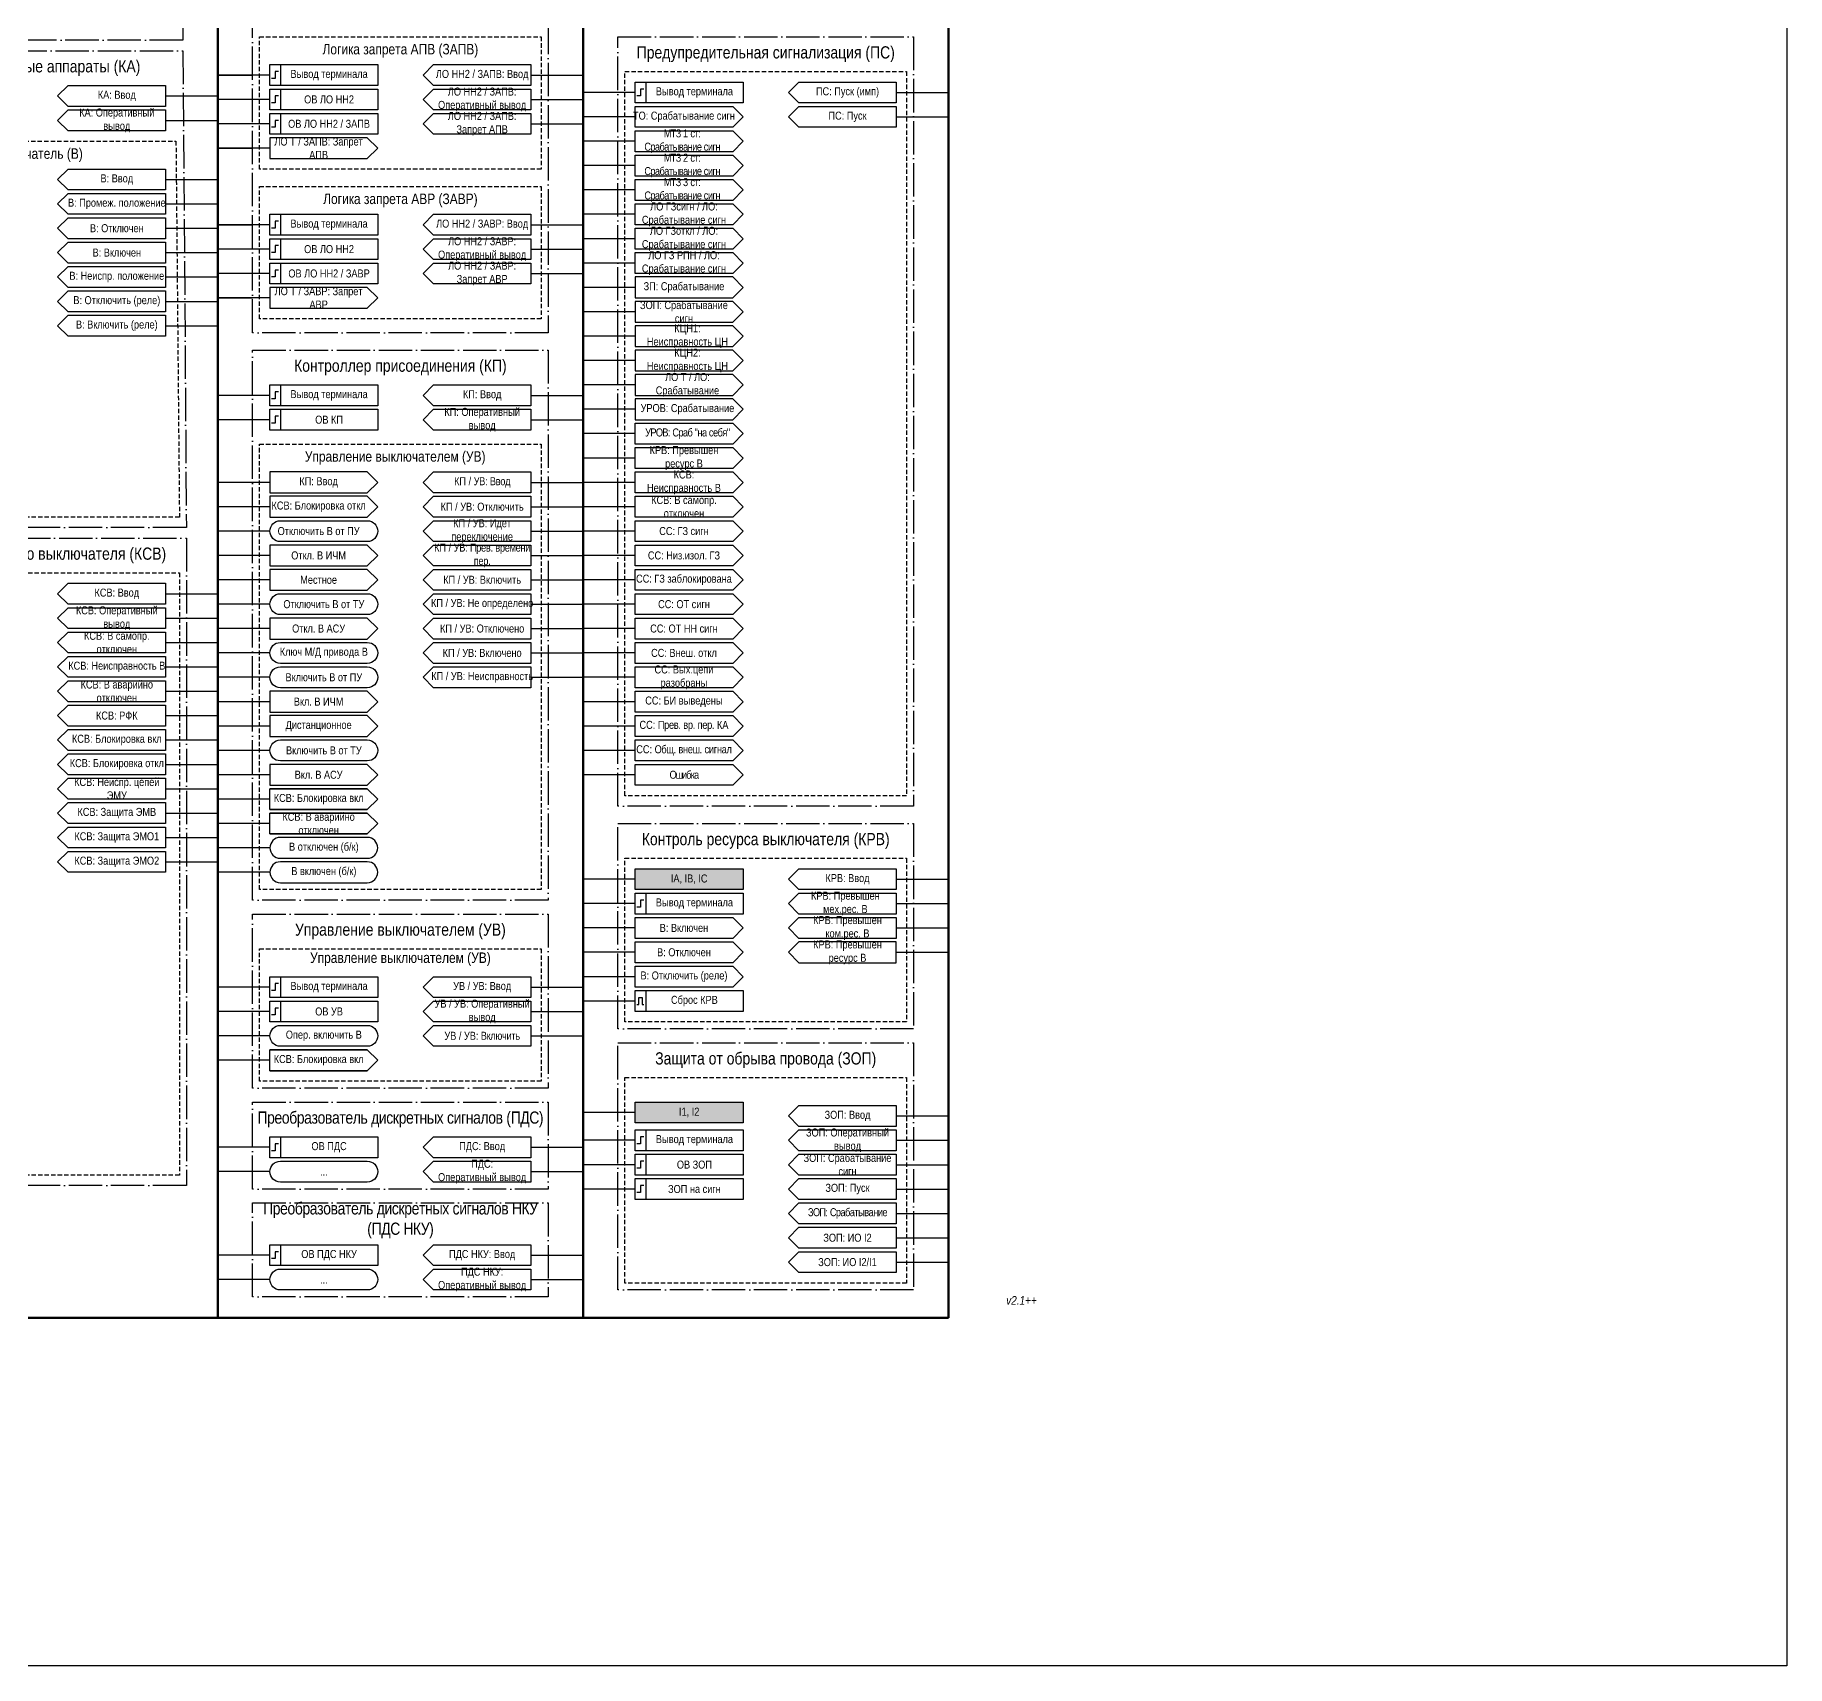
# Model space of a CAD drawing. Header units: millimetres. Extents: x -2016 to 1983, y 0 to 841.
# Drawn here: x -1504 to -1000, y 0 to 468 of the extents above; entities that cross this region are included whole.
import ezdxf

# ---------------------------------------------------------------- set-up
doc = ezdxf.new("R2010")
doc.units = ezdxf.units.MM
doc.linetypes.add('ACAD_ISO04W100', pattern=[30, 24, -3, 0, -3])
doc.linetypes.add('штриховая2', pattern=[0.375, 0.25, -0.125])
doc.layers.add('TEXT', color=7, linetype='Continuous', lineweight=25)
doc.layers.add('Основная', color=7, linetype='Continuous')
doc.styles.add('2.5_Gost_RD', font='ARIALN.TTF', dxfattribs={"height": 2.5})
doc.styles.add('3.5_Gost_RD', font='ARIALN.TTF', dxfattribs={"height": 3.5})

msp = doc.modelspace()

# ---------------------------------------------------------------- hatches: boundary and pattern name
at = {"ltscale": 100, "true_color": 0xef8637}
h = msp.add_hatch(color=30, dxfattribs=at)
h.dxf.hatch_style = 1
h.paths.add_polyline_path([(-1331, 229), (-1300, 229), (-1300, 223), (-1331, 223)])
h = msp.add_hatch(color=30, dxfattribs=at)
h.dxf.hatch_style = 1
h.paths.add_polyline_path([(-1331, 162), (-1300, 162), (-1300, 156), (-1331, 156)])

# ---------------------------------------------------------------- linework, layer by layer
at = {"lineweight": 100, "ltscale": 100}
for p, q in [((-1451, 744), (-1451, 100)), ((-1346, 744), (-1346, 100)), ((-1241, 744), (-1241, 100)), ((-1829, 100), (-1241, 100))]:
    msp.add_line(p, q, dxfattribs=at)
at = {"ltscale": 100}
for p, q in [((-1436, 457), (-1451, 457)), ((-1451, 457), (-1441, 457)), ((-1361, 457), (-1346, 457)), ((-1466, 451), (-1451, 451)), ((-1436, 450), (-1451, 450)), ((-1361, 450), (-1346, 450)), ((-1331, 452), (-1346, 452)), ((-1256, 452), (-1241, 452)), ((-1466, 444), (-1451, 444)), ((-1331, 445), (-1346, 445)), ((-1256, 445), (-1241, 445)), ((-1436, 443), (-1451, 443)), ((-1361, 443), (-1346, 443)), ((-1436, 436), (-1451, 436)), ((-1451, 436), (-1441, 436)), ((-1331, 438), (-1346, 438)), ((-1331, 431), (-1346, 431)), ((-1466, 427), (-1451, 427)), ((-1331, 424), (-1346, 424)), ((-1466, 420), (-1451, 420)), ((-1466, 413), (-1451, 413)), ((-1436, 414), (-1451, 414)), ((-1451, 414), (-1441, 414)), ((-1361, 414), (-1346, 414)), ((-1331, 417), (-1346, 417)), ((-1331, 410), (-1346, 410)), ((-1466, 406), (-1451, 406)), ((-1436, 407), (-1451, 407)), ((-1361, 407), (-1346, 407)), ((-1331, 403), (-1346, 403)), ((-1466, 399), (-1451, 399)), ((-1436, 400), (-1451, 400)), ((-1361, 400), (-1346, 400)), ((-1436, 393), (-1451, 393)), ((-1451, 393), (-1441, 393)), ((-1331, 396), (-1346, 396)), ((-1466, 392), (-1451, 392)), ((-1331, 389), (-1346, 389)), ((-1466, 385), (-1451, 385)), ((-1331, 382), (-1346, 382)), ((-1331, 375), (-1346, 375)), ((-1331, 368), (-1346, 368)), ((-1436, 365), (-1451, 365)), ((-1361, 365), (-1346, 365)), ((-1436, 358), (-1451, 358)), ((-1361, 358), (-1346, 358)), ((-1331, 361), (-1346, 361)), ((-1331, 354), (-1346, 354)), ((-1331, 347), (-1346, 347)), ((-1436, 340), (-1451, 340)), ((-1361, 340), (-1346, 340)), ((-1331, 340), (-1346, 340)), ((-1436, 333), (-1451, 333)), ((-1361, 333), (-1346, 333)), ((-1331, 333), (-1346, 333)), ((-1436, 326), (-1451, 326)), ((-1361, 326), (-1346, 326)), ((-1331, 326), (-1346, 326)), ((-1436, 319), (-1451, 319)), ((-1361, 319), (-1346, 319)), ((-1331, 319), (-1346, 319)), ((-1494, 311), (-1466, 311)), ((-1466, 308), (-1451, 308)), ((-1436, 312), (-1451, 312)), ((-1361, 312), (-1346, 312)), ((-1331, 312), (-1346, 312)), ((-1466, 305), (-1494, 305)), ((-1494, 304), (-1466, 304)), ((-1436, 305), (-1451, 305)), ((-1361, 305), (-1346, 305)), ((-1331, 305), (-1346, 305)), ((-1466, 301), (-1451, 301)), ((-1436, 298), (-1451, 298)), ((-1361, 298), (-1346, 298)), ((-1331, 298), (-1346, 298)), ((-1494, 297), (-1466, 297)), ((-1466, 294), (-1451, 294)), ((-1466, 291), (-1494, 291)), ((-1494, 290), (-1466, 290)), ((-1466, 287), (-1451, 287)), ((-1436, 291), (-1451, 291)), ((-1361, 291), (-1346, 291)), ((-1331, 291), (-1346, 291)), ((-1466, 284), (-1494, 284)), ((-1436, 284), (-1451, 284)), ((-1361, 284), (-1346, 284)), ((-1331, 284), (-1346, 284)), ((-1466, 277), (-1494, 277)), ((-1466, 280), (-1451, 280)), ((-1436, 277), (-1451, 277)), ((-1331, 277), (-1346, 277)), ((-1466, 273), (-1451, 273)), ((-1466, 270), (-1494, 270)), ((-1436, 270), (-1451, 270)), ((-1331, 270), (-1346, 270)), ((-1466, 263), (-1494, 263)), ((-1466, 266), (-1451, 266)), ((-1436, 263), (-1451, 263)), ((-1331, 263), (-1346, 263)), ((-1466, 259), (-1451, 259)), ((-1466, 256), (-1494, 256)), ((-1466, 252), (-1451, 252)), ((-1436, 256), (-1451, 256)), ((-1331, 256), (-1346, 256)), ((-1466, 249), (-1494, 249)), ((-1436, 249), (-1451, 249)), ((-1466, 242), (-1494, 242)), ((-1466, 245), (-1451, 245)), ((-1436, 242), (-1451, 242)), ((-1466, 238), (-1451, 238)), ((-1466, 235), (-1494, 235)), ((-1436, 235), (-1451, 235)), ((-1466, 228), (-1494, 228)), ((-1466, 231), (-1451, 231)), ((-1436, 228), (-1451, 228)), ((-1331, 226), (-1346, 226)), ((-1256, 226), (-1241, 226)), ((-1331, 219), (-1346, 219)), ((-1256, 219), (-1241, 219)), ((-1331, 212), (-1346, 212)), ((-1256, 212), (-1241, 212)), ((-1331, 205), (-1346, 205)), ((-1256, 205), (-1241, 205)), ((-1331, 198), (-1346, 198)), ((-1436, 195), (-1451, 195)), ((-1361, 195), (-1346, 195)), ((-1436, 188), (-1451, 188)), ((-1361, 188), (-1346, 188)), ((-1331, 191), (-1346, 191)), ((-1436, 181), (-1451, 181)), ((-1361, 181), (-1346, 181)), ((-1436, 174), (-1451, 174)), ((-1331, 159), (-1346, 159)), ((-1256, 158), (-1241, 158)), ((-1436, 149), (-1451, 149)), ((-1361, 149), (-1346, 149)), ((-1331, 151), (-1346, 151)), ((-1256, 151), (-1241, 151)), ((-1436, 142), (-1451, 142)), ((-1361, 142), (-1346, 142)), ((-1331, 144), (-1346, 144)), ((-1256, 144), (-1241, 144)), ((-1331, 137), (-1346, 137)), ((-1256, 137), (-1241, 137)), ((-1256, 130), (-1241, 130)), ((-1256, 123), (-1241, 123)), ((-1436, 118), (-1451, 118)), ((-1361, 118), (-1346, 118)), ((-1256, 116), (-1241, 116)), ((-1436, 111), (-1451, 111)), ((-1361, 111), (-1346, 111))]:
    msp.add_line(p, q, dxfattribs=at)
at = {"color": 3, "ltscale": 100}
msp.add_lwpolyline([(-2016, 841), (-1000, 841), (-1000, 0), (-2016, 0)], close=True, dxfattribs=at)
at = {"color": 251, "linetype": 'ACAD_ISO04W100', "lineweight": 30, "ltscale": 0.4, "true_color": 0x58595b}
for points in [[(-1546, 561), (-1461, 561), (-1461, 467), (-1546, 467)], [(-1441, 521), (-1356, 521), (-1356, 383), (-1441, 383)], [(-1546, 464), (-1461, 464), (-1460, 327), (-1545, 327)], [(-1336, 468), (-1251, 468), (-1251, 247), (-1336, 247)], [(-1441, 378), (-1356, 378), (-1356, 220), (-1441, 220)], [(-1545, 324), (-1460, 324), (-1460, 138), (-1545, 138)], [(-1336, 242), (-1251, 242), (-1251, 183), (-1336, 183)], [(-1441, 216), (-1356, 216), (-1356, 166), (-1441, 166)], [(-1336, 179), (-1251, 179), (-1251, 108), (-1336, 108)], [(-1441, 162), (-1356, 162), (-1356, 137), (-1441, 137)], [(-1441, 133), (-1356, 133), (-1356, 106), (-1441, 106)]]:
    msp.add_lwpolyline(points, close=True, dxfattribs=at)
at = {"linetype": 'штриховая2', "ltscale": 5}
for points in [[(-1439, 468), (-1358, 468), (-1358, 430), (-1439, 430)], [(-1334, 458), (-1253, 458), (-1253, 250), (-1334, 250)], [(-1544, 438), (-1463, 438), (-1462, 330), (-1543, 330)], [(-1439, 425), (-1358, 425), (-1358, 387), (-1439, 387)], [(-1439, 351), (-1358, 351), (-1358, 223), (-1439, 223)], [(-1543, 314), (-1462, 314), (-1462, 141), (-1543, 141)], [(-1334, 232), (-1253, 232), (-1253, 185), (-1334, 185)], [(-1439, 206), (-1358, 206), (-1358, 168), (-1439, 168)], [(-1334, 169), (-1253, 169), (-1253, 110), (-1334, 110)]]:
    msp.add_lwpolyline(points, close=True, dxfattribs=at)
at = {"ltscale": 100}
for points in [[(-1436, 460), (-1433, 460), (-1433, 454), (-1436, 454)], [(-1436, 460), (-1405, 460), (-1405, 454), (-1436, 454)], [(-1331, 455), (-1328, 455), (-1328, 449), (-1331, 449)], [(-1331, 455), (-1300, 455), (-1300, 449), (-1331, 449)], [(-1436, 453), (-1433, 453), (-1433, 447), (-1436, 447)], [(-1436, 453), (-1405, 453), (-1405, 447), (-1436, 447)], [(-1436, 446), (-1433, 446), (-1433, 440), (-1436, 440)], [(-1436, 446), (-1405, 446), (-1405, 440), (-1436, 440)], [(-1466, 417), (-1494, 417), (-1497, 420), (-1494, 423), (-1466, 423)], [(-1494, 416), (-1466, 416), (-1466, 410), (-1494, 410), (-1497, 413)], [(-1436, 417), (-1433, 417), (-1433, 411), (-1436, 411)], [(-1436, 417), (-1405, 417), (-1405, 411), (-1436, 411)], [(-1494, 409), (-1466, 409), (-1466, 403), (-1494, 403), (-1497, 406)], [(-1436, 410), (-1433, 410), (-1433, 404), (-1436, 404)], [(-1436, 410), (-1405, 410), (-1405, 404), (-1436, 404)], [(-1436, 403), (-1433, 403), (-1433, 397), (-1436, 397)], [(-1436, 403), (-1405, 403), (-1405, 397), (-1436, 397)], [(-1494, 402), (-1466, 402), (-1466, 396), (-1494, 396), (-1497, 399)], [(-1494, 395), (-1466, 395), (-1466, 389), (-1494, 389), (-1497, 392)], [(-1494, 388), (-1466, 388), (-1466, 382), (-1494, 382), (-1497, 385)], [(-1436, 368), (-1405, 368), (-1405, 362), (-1436, 362)], [(-1436, 368), (-1433, 368), (-1433, 362), (-1436, 362)], [(-1436, 361), (-1405, 361), (-1405, 355), (-1436, 355)], [(-1436, 361), (-1433, 361), (-1433, 355), (-1436, 355)], [(-1436, 322), (-1436, 316), (-1408, 316), (-1405, 319), (-1408, 322)], [(-1436, 315), (-1436, 309), (-1408, 309), (-1405, 312), (-1408, 315)], [(-1436, 301), (-1436, 295), (-1408, 295), (-1405, 298), (-1408, 301)], [(-1436, 280), (-1436, 274), (-1408, 274), (-1405, 277), (-1408, 280)], [(-1436, 273), (-1436, 267), (-1408, 267), (-1405, 270), (-1408, 273)], [(-1436, 259), (-1436, 253), (-1408, 253), (-1405, 256), (-1408, 259)], [(-1331, 229), (-1300, 229), (-1300, 223), (-1331, 223)], [(-1287, 226), (-1284, 229), (-1256, 229), (-1256, 223), (-1284, 223)], [(-1331, 222), (-1328, 222), (-1328, 216), (-1331, 216)], [(-1331, 222), (-1300, 222), (-1300, 216), (-1331, 216)], [(-1284, 216), (-1287, 219), (-1284, 222), (-1256, 222), (-1256, 216)], [(-1303, 209), (-1331, 209), (-1331, 215), (-1303, 215), (-1300, 212)], [(-1287, 212), (-1284, 215), (-1256, 215), (-1256, 209), (-1284, 209)], [(-1303, 202), (-1331, 202), (-1331, 208), (-1303, 208), (-1300, 205)], [(-1284, 202), (-1256, 202), (-1256, 208), (-1284, 208), (-1287, 205)], [(-1436, 198), (-1433, 198), (-1433, 192), (-1436, 192)], [(-1436, 198), (-1405, 198), (-1405, 192), (-1436, 192)], [(-1361, 198), (-1361, 192), (-1389, 192), (-1392, 195), (-1389, 198)], [(-1303, 195), (-1331, 195), (-1331, 201), (-1303, 201), (-1300, 198)], [(-1331, 194), (-1328, 194), (-1328, 188), (-1331, 188)], [(-1331, 194), (-1300, 194), (-1300, 188), (-1331, 188)], [(-1436, 191), (-1405, 191), (-1405, 185), (-1436, 185)], [(-1436, 191), (-1433, 191), (-1433, 185), (-1436, 185)], [(-1361, 191), (-1361, 185), (-1389, 185), (-1392, 188), (-1389, 191)], [(-1331, 162), (-1300, 162), (-1300, 156), (-1331, 156)], [(-1256, 161), (-1256, 155), (-1284, 155), (-1287, 158), (-1284, 161)], [(-1436, 152), (-1433, 152), (-1433, 146), (-1436, 146)], [(-1436, 152), (-1405, 152), (-1405, 146), (-1436, 146)], [(-1361, 152), (-1361, 146), (-1389, 146), (-1392, 149), (-1389, 152)], [(-1331, 154), (-1328, 154), (-1328, 148), (-1331, 148)], [(-1331, 154), (-1300, 154), (-1300, 148), (-1331, 148)], [(-1256, 154), (-1256, 148), (-1284, 148), (-1287, 151), (-1284, 154)], [(-1331, 147), (-1300, 147), (-1300, 141), (-1331, 141)], [(-1331, 147), (-1328, 147), (-1328, 141), (-1331, 141)], [(-1361, 145), (-1361, 139), (-1389, 139), (-1392, 142), (-1389, 145)], [(-1331, 140), (-1328, 140), (-1328, 134), (-1331, 134)], [(-1331, 140), (-1300, 140), (-1300, 134), (-1331, 134)], [(-1436, 121), (-1433, 121), (-1433, 115), (-1436, 115)], [(-1436, 121), (-1405, 121), (-1405, 115), (-1436, 115)], [(-1361, 121), (-1361, 115), (-1389, 115), (-1392, 118), (-1389, 121)], [(-1361, 114), (-1361, 108), (-1389, 108), (-1392, 111), (-1389, 114)]]:
    msp.add_lwpolyline(points, close=True, dxfattribs=at)
for points in [[(-1392, 457), (-1389, 460), (-1361, 460), (-1361, 454), (-1389, 454), (-1392, 457)], [(-1497, 451), (-1494, 454), (-1466, 454), (-1466, 448), (-1494, 448), (-1497, 451)], [(-1287, 452), (-1284, 455), (-1256, 455), (-1256, 449), (-1284, 449), (-1287, 452)], [(-1392, 450), (-1389, 453), (-1361, 453), (-1361, 447), (-1389, 447), (-1392, 450)], [(-1497, 444), (-1494, 447), (-1466, 447), (-1466, 441), (-1494, 441), (-1497, 444)], [(-1331, 448), (-1303, 448), (-1300, 445), (-1303, 442), (-1331, 442), (-1331, 448)], [(-1287, 445), (-1284, 448), (-1256, 448), (-1256, 442), (-1284, 442), (-1287, 445)], [(-1405, 436), (-1408, 439), (-1436, 439), (-1436, 433), (-1408, 433), (-1405, 436)], [(-1331, 441), (-1303, 441), (-1300, 438), (-1303, 435), (-1331, 435), (-1331, 441)], [(-1331, 434), (-1303, 434), (-1300, 431), (-1303, 428), (-1331, 428), (-1331, 434)], [(-1497, 427), (-1494, 430), (-1466, 430), (-1466, 424), (-1494, 424), (-1497, 427)], [(-1331, 427), (-1303, 427), (-1300, 424), (-1303, 421), (-1331, 421), (-1331, 427)], [(-1331, 420), (-1303, 420), (-1300, 417), (-1303, 414), (-1331, 414), (-1331, 420)], [(-1392, 414), (-1389, 417), (-1361, 417), (-1361, 411), (-1389, 411), (-1392, 414)], [(-1331, 413), (-1303, 413), (-1300, 410), (-1303, 407), (-1331, 407), (-1331, 413)], [(-1392, 407), (-1389, 410), (-1361, 410), (-1361, 404), (-1389, 404), (-1392, 407)], [(-1331, 406), (-1303, 406), (-1300, 403), (-1303, 400), (-1331, 400), (-1331, 406)], [(-1300, 396), (-1303, 399), (-1331, 399), (-1331, 393), (-1303, 393), (-1300, 396)], [(-1405, 393), (-1408, 396), (-1436, 396), (-1436, 390), (-1408, 390), (-1405, 393)], [(-1300, 389), (-1303, 392), (-1331, 392), (-1331, 386), (-1303, 386), (-1300, 389)], [(-1300, 382), (-1303, 385), (-1331, 385), (-1331, 379), (-1303, 379), (-1300, 382)], [(-1300, 375), (-1303, 378), (-1331, 378), (-1331, 372), (-1303, 372), (-1300, 375)], [(-1392, 365), (-1389, 368), (-1361, 368), (-1361, 362), (-1389, 362), (-1392, 365)], [(-1300, 368), (-1303, 371), (-1331, 371), (-1331, 365), (-1303, 365), (-1300, 368)], [(-1300, 361), (-1303, 364), (-1331, 364), (-1331, 358), (-1303, 358), (-1300, 361)], [(-1392, 358), (-1389, 361), (-1361, 361), (-1361, 355), (-1389, 355), (-1392, 358)], [(-1331, 357), (-1303, 357), (-1300, 354), (-1303, 351), (-1331, 351), (-1331, 357)], [(-1331, 350), (-1303, 350), (-1300, 347), (-1303, 344), (-1331, 344), (-1331, 350)], [(-1392, 340), (-1389, 343), (-1361, 343), (-1361, 337), (-1389, 337), (-1392, 340)], [(-1331, 343), (-1303, 343), (-1300, 340), (-1303, 337), (-1331, 337), (-1331, 343)], [(-1361, 330), (-1389, 330), (-1392, 333), (-1389, 336), (-1361, 336), (-1361, 330), (-1389, 330), (-1392, 333), (-1389, 336), (-1361, 336)], [(-1331, 336), (-1303, 336), (-1300, 333), (-1303, 330), (-1331, 330), (-1331, 336)], [(-1361, 323), (-1389, 323), (-1392, 326), (-1389, 329), (-1361, 329), (-1361, 323), (-1389, 323), (-1392, 326), (-1389, 329), (-1361, 329)], [(-1331, 329), (-1303, 329), (-1300, 326), (-1303, 323), (-1331, 323), (-1331, 329)], [(-1361, 316), (-1389, 316), (-1392, 319), (-1389, 322), (-1361, 322), (-1361, 316), (-1389, 316), (-1392, 319), (-1389, 322), (-1361, 322)], [(-1331, 322), (-1303, 322), (-1300, 319), (-1303, 316), (-1331, 316), (-1331, 322)], [(-1361, 309), (-1389, 309), (-1392, 312), (-1389, 315), (-1361, 315), (-1361, 309), (-1389, 309), (-1392, 312), (-1389, 315), (-1361, 315)], [(-1331, 315), (-1303, 315), (-1300, 312), (-1303, 309), (-1331, 309), (-1331, 315)], [(-1497, 308), (-1494, 311), (-1466, 311), (-1466, 305), (-1494, 305), (-1497, 308)], [(-1361, 302), (-1389, 302), (-1392, 305), (-1389, 308), (-1361, 308), (-1361, 302), (-1389, 302), (-1392, 305), (-1389, 308), (-1361, 308)], [(-1331, 308), (-1303, 308), (-1300, 305), (-1303, 302), (-1331, 302), (-1331, 308)], [(-1497, 301), (-1494, 304), (-1466, 304), (-1466, 298), (-1494, 298), (-1497, 301)], [(-1361, 295), (-1389, 295), (-1392, 298), (-1389, 301), (-1361, 301), (-1361, 295), (-1389, 295), (-1392, 298), (-1389, 301), (-1361, 301)], [(-1331, 301), (-1303, 301), (-1300, 298), (-1303, 295), (-1331, 295), (-1331, 301)], [(-1497, 294), (-1494, 297), (-1466, 297), (-1466, 291), (-1494, 291), (-1497, 294)], [(-1361, 288), (-1389, 288), (-1392, 291), (-1389, 294), (-1361, 294), (-1361, 288), (-1389, 288), (-1392, 291), (-1389, 294), (-1361, 294)], [(-1331, 294), (-1303, 294), (-1300, 291), (-1303, 288), (-1331, 288), (-1331, 294)], [(-1497, 287), (-1494, 290), (-1466, 290), (-1466, 284), (-1494, 284), (-1497, 287)], [(-1361, 281), (-1389, 281), (-1392, 284), (-1389, 287), (-1361, 287), (-1361, 281), (-1389, 281), (-1392, 284), (-1389, 287), (-1361, 287)], [(-1331, 287), (-1303, 287), (-1300, 284), (-1303, 281), (-1331, 281), (-1331, 287)], [(-1497, 280), (-1494, 283), (-1466, 283), (-1466, 277), (-1494, 277), (-1497, 280)], [(-1331, 280), (-1303, 280), (-1300, 277), (-1303, 274), (-1331, 274), (-1331, 280)], [(-1497, 273), (-1494, 276), (-1466, 276), (-1466, 270), (-1494, 270), (-1497, 273)], [(-1331, 273), (-1303, 273), (-1300, 270), (-1303, 267), (-1331, 267), (-1331, 273)], [(-1497, 266), (-1494, 269), (-1466, 269), (-1466, 263), (-1494, 263), (-1497, 266)], [(-1497, 259), (-1494, 262), (-1466, 262), (-1466, 256), (-1494, 256), (-1497, 259)], [(-1331, 266), (-1303, 266), (-1300, 263), (-1303, 260), (-1331, 260), (-1331, 266)], [(-1331, 259), (-1303, 259), (-1300, 256), (-1303, 253), (-1331, 253), (-1331, 259)], [(-1497, 252), (-1494, 255), (-1466, 255), (-1466, 249), (-1494, 249), (-1497, 252)], [(-1436, 246), (-1408, 246), (-1405, 249), (-1408, 252), (-1436, 252), (-1408, 252), (-1405, 249), (-1408, 246), (-1436, 246), (-1436, 252)], [(-1497, 245), (-1494, 248), (-1466, 248), (-1466, 242), (-1494, 242), (-1497, 245)], [(-1436, 239), (-1408, 239), (-1405, 242), (-1408, 245), (-1436, 245), (-1408, 245), (-1405, 242), (-1408, 239), (-1436, 239), (-1436, 245)], [(-1497, 238), (-1494, 241), (-1466, 241), (-1466, 235), (-1494, 235), (-1497, 238)], [(-1497, 231), (-1494, 234), (-1466, 234), (-1466, 228), (-1494, 228), (-1497, 231)], [(-1392, 181), (-1389, 184), (-1361, 184), (-1361, 178), (-1389, 178), (-1392, 181)], [(-1436, 171), (-1408, 171), (-1405, 174), (-1408, 177), (-1436, 177), (-1408, 177), (-1405, 174), (-1408, 171), (-1436, 171), (-1436, 177)], [(-1287, 144), (-1284, 147), (-1256, 147), (-1256, 141), (-1284, 141), (-1287, 144)], [(-1287, 137), (-1284, 140), (-1256, 140), (-1256, 134), (-1284, 134), (-1287, 137)], [(-1287, 130), (-1284, 133), (-1256, 133), (-1256, 127), (-1284, 127), (-1287, 130)], [(-1287, 123), (-1284, 126), (-1256, 126), (-1256, 120), (-1284, 120), (-1287, 123)], [(-1287, 116), (-1284, 119), (-1256, 119), (-1256, 113), (-1284, 113), (-1287, 116)]]:
    msp.add_lwpolyline(points, dxfattribs=at)
at = {"lineweight": 30, "ltscale": 100}
for points in [[(-1433.5, 458), (-1434.5, 458), (-1434.5, 456), (-1435.5, 456)], [(-1433.5, 451), (-1434.5, 451), (-1434.5, 449), (-1435.5, 449)], [(-1328.5, 453), (-1329.5, 453), (-1329.5, 451), (-1330.5, 451)], [(-1433.5, 444), (-1434.5, 444), (-1434.5, 442), (-1435.5, 442)], [(-1433.5, 415), (-1434.5, 415), (-1434.5, 413), (-1435.5, 413)], [(-1433.5, 408), (-1434.5, 408), (-1434.5, 406), (-1435.5, 406)], [(-1433.5, 401), (-1434.5, 401), (-1434.5, 399), (-1435.5, 399)], [(-1433.5, 366), (-1434.5, 366), (-1434.5, 364), (-1435.5, 364)], [(-1433.5, 359), (-1434.5, 359), (-1434.5, 357), (-1435.5, 357)], [(-1328.5, 220), (-1329.5, 220), (-1329.5, 218), (-1330.5, 218)], [(-1433.5, 196), (-1434.5, 196), (-1434.5, 194), (-1435.5, 194)], [(-1330.5, 190), (-1330, 190), (-1330, 192), (-1329, 192), (-1329, 190), (-1328.5, 190)], [(-1433.5, 189), (-1434.5, 189), (-1434.5, 187), (-1435.5, 187)], [(-1328.5, 152), (-1329.5, 152), (-1329.5, 150), (-1330.5, 150)], [(-1433.5, 150), (-1434.5, 150), (-1434.5, 148), (-1435.5, 148)], [(-1328.5, 145), (-1329.5, 145), (-1329.5, 143), (-1330.5, 143)], [(-1328.5, 138), (-1329.5, 138), (-1329.5, 136), (-1330.5, 136)], [(-1433.5, 119), (-1434.5, 119), (-1434.5, 117), (-1435.5, 117)]]:
    msp.add_lwpolyline(points, dxfattribs=at)
at = {"ltscale": 100}
for points in [[(-1433, 323, -1), (-1433, 329), (-1408, 329, -1), (-1408, 323)], [(-1433, 302, -1), (-1433, 308), (-1408, 308, -1), (-1408, 302)], [(-1433, 288, -1), (-1433, 294), (-1408, 294, -1), (-1408, 288)], [(-1433, 281, -1), (-1433, 287), (-1408, 287, -1), (-1408, 281)], [(-1433, 260, -1), (-1433, 266), (-1408, 266, -1), (-1408, 260)], [(-1433, 232), (-1408, 232, 1), (-1408, 238), (-1433, 238, 1)], [(-1433, 225), (-1408, 225, 1), (-1408, 231), (-1433, 231, 1)], [(-1433, 178, -1), (-1433, 184), (-1408, 184, -1), (-1408, 178)], [(-1433, 139, -1), (-1433, 145), (-1408, 145, -1), (-1408, 139)], [(-1433, 108, -1), (-1433, 114), (-1408, 114, -1), (-1408, 108)]]:
    msp.add_lwpolyline(points, format="xyb", close=True, dxfattribs=at)
at = {"layer": 'TEXT', "ltscale": 100}
for points in [[(-1436, 343), (-1436, 337), (-1408, 337), (-1405, 340), (-1408, 343)], [(-1436, 336), (-1436, 330), (-1408, 330), (-1405, 333), (-1408, 336)]]:
    msp.add_lwpolyline(points, close=True, dxfattribs=at)
at = {"layer": 'Основная', "ltscale": 100}
for points in [[(-1361, 446), (-1361, 440), (-1389, 440), (-1392, 443), (-1389, 446)], [(-1361, 403), (-1361, 397), (-1389, 397), (-1392, 400), (-1389, 403)]]:
    msp.add_lwpolyline(points, close=True, dxfattribs=at)

# ---------------------------------------------------------------- texts
at = {"color": 30, "ltscale": 100, "true_color": 0xef8637, "attachment_point": 5, "style": '3.5_Gost_RD'}
for s, insert, char_height, width in [('Логика запрета АПВ (ЗАПВ)', (-1398.5, 464), 3, 81), ('Предупредительная сигнализация (ПС)', (-1293.5, 463), 3.5, 85), ('Коммутационные аппараты (КА)', (-1503.5, 459), 3.5, 85), ('{\\C30;\\c3639023;Выключатель (В)}', (-1503.5, 434), 3, 81), ('Логика запрета АВР (ЗАВР)', (-1398.5, 421), 3, 81), ('Контроллер присоединения (КП)', (-1398.5, 373), 3.5, 85), ('Управление выключателем (УВ)', (-1400, 347), 3, 81), ('Контроль силового выключателя (КСВ)', (-1502.5, 319), 3.5, 85), ('\\pt108.5;Контроль ресурса выключателя (КРВ)', (-1293.5, 237), 3.5, 85), ('Управление выключателем (УВ)', (-1398.5, 211), 3.5, 85), ('Управление выключателем (УВ)', (-1398.5, 203), 3, 85), ('Защита от обрыва провода (ЗОП)', (-1293.5, 174), 3.5, 85), ('{\\T0.95;Преобразователь дискретных сигналов (ПДС)}', (-1398.5, 157), 3.5, 85), ('{\\T0.95;Преобразователь дискретных сигналов НКУ (ПДС НКУ)}', (-1398.5, 128), 3.5, 85)]:
    msp.add_mtext(s, dxfattribs=dict(at, insert=insert, char_height=char_height, width=width))
at = {"color": 0, "ltscale": 100, "char_height": 2.3, "width": 28, "attachment_point": 5, "style": '2.5_Gost_RD'}
for s, insert in [('{\\C256;Вывод терминала}', (-1419, 457)), ('{\\C256;Вывод терминала}', (-1419, 414)), ('{\\C256;Вывод терминала}', (-1419, 365)), ('{\\C256;УРОВ: Срабатывание}', (-1316, 361)), ('{\\C256;ОВ КП}', (-1419, 358)), ('{\\T0.9;\\C256;УРОВ: Сраб "на себя"}', (-1316, 354)), ('{\\C256;ОВ ПДС}', (-1419, 149)), ('{\\C256;ОВ ПДС НКУ}', (-1419, 118))]:
    msp.add_mtext(s, dxfattribs=dict(at, insert=insert))
at = {"ltscale": 100, "attachment_point": 5, "style": '2.5_Gost_RD'}
for s, insert, char_height, width in [('КА: Ввод', (-1480, 451), 2.3, 28), ('КА: Оперативный вывод', (-1480, 444), 2.3, 28), ('{\\T0.9;МТЗ }1{\\T0.9; ст: Срабатывание сигн}', (-1317.5, 438), 2.3, 27), ('{\\T0.9;МТЗ }2{\\T0.9; ст: Срабатывание сигн}', (-1317.5, 431), 2.3, 27), ('В: Ввод', (-1480, 427), 2.3, 28), ('{\\T0.9;МТЗ }3{\\T0.9; ст: Срабатывание сигн}', (-1317.5, 424), 2.3, 27), ('В: Промеж. положение', (-1480, 420), 2.3, 28), ('ЛО ГЗсигн / ЛО: Срабатывание сигн', (-1317, 417), 2.3, 28), ('В: Отключен', (-1480, 413), 2.3, 28), ('ЛО ГЗоткл / ЛО: Срабатывание сигн', (-1317, 410), 2.3, 28), ('В: Включен', (-1480, 406), 2.3, 28), ('ЛО ГЗ РПН / ЛО: Срабатывание сигн', (-1317, 403), 2.3, 28), ('В: Неиспр. положение', (-1480, 399), 2.3, 28), ('В: Отключить (реле)', (-1480, 392), 2.3, 28), ('В: Включить (реле)', (-1480, 385), 2.3, 28), ('КЦН1: \\PНеисправность ЦН', (-1316, 382), 2.3, 28), ('КЦН2: \\PНеисправность ЦН', (-1316, 375), 2.3, 28), ('КП: Ввод', (-1375, 365), 2.3, 28), ('КП: Оперативный вывод', (-1375, 358), 2.3, 28), ('КП / {\\T0.95;УВ: Ввод}', (-1375, 340), 2.3, 28), ('КП / УВ: Отключить', (-1375, 333), 2.3, 28), ('КП / УВ: Идет переключение', (-1375, 326), 2.3, 28), ('Отключить В от ПУ', (-1422, 326), 2.3, 28), ('КП / {\\T0.95;УВ: Прев. времени пер.}', (-1375, 319), 2.3, 28), ('СС: ГЗ сигн', (-1317, 326), 2.3, 28), ('Откл. В ИЧМ', (-1422, 319), 2.3, 28), ('СС: Низ.изол. ГЗ', (-1317, 319), 2.3, 28), ('Местное', (-1422, 312), 2.3, 28), ('КП / УВ: Включить', (-1375, 312), 2.3, 28), ('КСВ: Ввод', (-1480, 308), 2.3, 28), ('КСВ: Оперативный вывод', (-1480, 301), 2.3, 28), ('Отключить В от ТУ', (-1420.5, 305), 2.3, 31), ('КП / УВ: Не определено', (-1375, 305), 2.3, 28), ('СС: ОТ сигн', (-1317, 305), 2.3, 28), ('КСВ: В самопр. отключен', (-1480, 294), 2.3, 28), ('Откл. В АСУ', (-1422, 298), 2.3, 28), ('КП / УВ: Отключено', (-1375, 298), 2.3, 28), ('СС: ОТ НН сигн', (-1317, 298), 2.3, 28), ('Ключ М/Д привода В', (-1420.5, 291), 2.3, 31), ('КП / УВ: Включено', (-1375, 291), 2.3, 28), ('СС: Внеш. откл', (-1317, 291), 2.3, 28), ('КСВ: Неисправность В', (-1480, 287), 2.3, 28), ('СС: Вых.цепи разобраны', (-1317, 284), 2.3, 28), ('КСВ: В аварийно отключен', (-1480, 280), 2.3, 28), ('Включить В от ПУ', (-1420.5, 284), 2.3, 31), ('КП / УВ: Неисправность ', (-1375, 284), 2.3, 28), ('Вкл. В ИЧМ', (-1422, 277), 2.3, 28), ('СС: БИ выведены', (-1317, 277), 2.3, 28), ('КСВ: РФК', (-1480, 273), 2.3, 28), ('КСВ: Блокировка вкл', (-1480, 266), 2.3, 28), ('Дистанционное', (-1422, 270), 2.3, 28), ('Включить В от ТУ', (-1420.5, 263), 2.3, 31), ('КСВ: Блокировка откл', (-1480, 259), 2.3, 28), ('Вкл. В АСУ', (-1422, 256), 2.3, 28), ('КСВ: Неиспр. цепей ЭМУ', (-1480, 252), 2.3, 28), ('КСВ: Защита ЭМВ', (-1480, 245), 2.3, 28), ('КСВ: Защита ЭМО1', (-1480, 238), 2.3, 28), ('\\pt16.1;КСВ: Защита ЭМО2', (-1480, 231), 2.3, 28), ('КРВ: Ввод', (-1270, 226), 2.3, 28), ('КРВ: Превышен мех.рес. В', (-1270.61, 219), 2.3, 29.22), ('В: Включен', (-1317, 212), 2.3, 28), ('КРВ: Превышен ком.рес. В', (-1270, 212), 2.3, 28), ('КРВ: Превышен ресурс В', (-1270, 205), 2.3, 28), ('В: Отключен', (-1317, 205), 2.3, 28), ('УВ / УВ: Ввод', (-1375, 195), 2.3, 28), ('В: Отключить (реле)', (-1317, 198), 2.3, 28), ('УВ / УВ: Оперативный вывод', (-1375, 188), 2.3, 28), ('Сброс КРВ', (-1314, 191), 2.3, 28), ('Опер. включить В', (-1420.5, 181), 2.3, 31), ('ПДС: Ввод', (-1375, 149), 2.3, 28), ('...', (-1420.5, 142), 2.3, 31), ('ПДС: ^JОперативный вывод', (-1375, 142), 2.3, 28), ('ПДС НКУ: Ввод', (-1375, 118), 2.3, 28), ('ПДС НКУ: ^JОперативный вывод', (-1375, 111), 2.3, 28), ('...', (-1420.5, 111), 2.3, 31), ('{\\fArial Narrow|b0|i1|c204|p34;v2.1++}', (-1220, 105), 2.5, 24)]:
    msp.add_mtext(s, dxfattribs=dict(at, insert=insert, char_height=char_height, width=width))
at = {"layer": 'TEXT', "ltscale": 100, "char_height": 2.3, "attachment_point": 5, "style": '2.5_Gost_RD'}
for s, insert, width in [('ЛО НН2 / ЗАПВ: Ввод', (-1375, 457), 28), ('ЛО НН2 / ЗАПВ: Оперативный вывод', (-1375, 450), 28), ('Вывод терминала', (-1314, 452), 28), ('ПС: Пуск (имп)', (-1270, 452), 28), ('ЛО НН2 / ЗАПВ: Запрет АПВ', (-1375, 443), 28), ('ПС: Пуск', (-1270, 445), 28), ('ЛО Т / ЗАПВ: Запрет АПВ', (-1422, 436), 28), ('ЛО НН2 / ЗАВР: Ввод', (-1375, 414), 28), ('ЛО НН2 / ЗАВР: Оперативный вывод', (-1375, 407), 28), ('ЛО НН2 / ЗАВР: Запрет АВР', (-1375, 400), 28), ('ЛО Т / ЗАВР: Запрет АВР', (-1422, 393), 28), ('ЛО Т / ЛО: Срабатывание', (-1316, 368), 28), ('КП: Ввод', (-1422, 340), 28), ('КСВ: Блокировка откл', (-1422, 333), 28), ('СС: {\\T0.95;Общ. внеш. сигнал}', (-1317, 263), 28), ('КСВ: Блокировка вкл', (-1422, 249), 28), ('В отключен (б/к)', (-1420.5, 235), 31), ('В включен (б/к)', (-1420.5, 228), 31), ('Вывод терминала', (-1314, 219), 28), ('ЗОП: Ввод', (-1270, 158), 28), ('ЗОП: Оперативный вывод', (-1270, 151), 28)]:
    msp.add_mtext(s, dxfattribs=dict(at, insert=insert, width=width))
at = {"layer": 'TEXT', "color": 0, "ltscale": 100, "char_height": 2.3, "attachment_point": 5, "style": '2.5_Gost_RD'}
for s, insert, width in [('{\\C256;ОВ ЛО НН2}', (-1419, 450), 28), ('{\\C256;ТО: Срабатывание сигн}', (-1317, 445), 28), ('{\\C256;ОВ ЛО НН2}', (-1419, 407), 28), ('{\\C256;ЗП: Срабатывание}', (-1317, 396), 28), ('{\\C256;ЗОП: Срабатывание сигн}', (-1317, 389), 28), ('{\\C256;КРВ: Превышен ресурс В}', (-1317, 347), 28), ('{\\C256;КСВ: \\PНеисправность В}', (-1317, 340), 28), ('{\\C256;КСВ: В самопр. отключен}', (-1317, 333), 28), ('{\\C256;СС: ГЗ заблокирована}', (-1317, 312), 28), ('{\\C256;СС: \\T0.95;Прев. вр. пер.\\T1; КА}', (-1317, 270), 28), ('{\\T0.85;\\C256;Ошибка}', (-1317, 256), 28), ('{\\C256;КСВ: В аварийно отключен}', (-1422, 242), 28), ('{\\C256;IA, IB, IC}', (-1315.5, 226), 31), ('{\\C256;Вывод терминала}', (-1419, 195), 28), ('{\\C256;ОВ УВ}', (-1419, 188), 28), ('{\\C256;УВ / УВ\\T0.95;: Включить}', (-1375, 181), 28), ('{\\C256;КСВ: Блокировка вкл}', (-1422, 174), 28), ('{\\C256;I1, I2}', (-1315.5, 159), 31), ('{\\C256;Вывод терминала}', (-1314, 151), 28), ('{\\C256;ЗОП: Срабатывание сигн}', (-1270, 144), 28), ('{\\C256;ОВ ЗОП}', (-1314, 144), 28), ('{\\C256;ЗОП на сигн}', (-1314, 137), 28), ('{\\C256;ЗОП: Пуск}', (-1270, 137), 28), ('{\\T0.9;\\C256;ЗОП: Срабатывание}', (-1270, 130), 28), ('{\\C256;ЗОП: ИО I2}', (-1270, 123), 28), ('{\\C256;ЗОП: ИО I2/I1}', (-1270, 116), 28)]:
    msp.add_mtext(s, dxfattribs=dict(at, insert=insert, width=width))
at = {"layer": 'Основная', "color": 0, "ltscale": 100, "char_height": 2.3, "width": 28, "attachment_point": 5, "style": '2.5_Gost_RD'}
for s, insert in [('{\\C256;ОВ ЛО НН2 / ЗАПВ}', (-1419, 443)), ('{\\C256;ОВ ЛО НН2 / ЗАВР}', (-1419, 400))]:
    msp.add_mtext(s, dxfattribs=dict(at, insert=insert))

doc.saveas('drawing.dxf')
